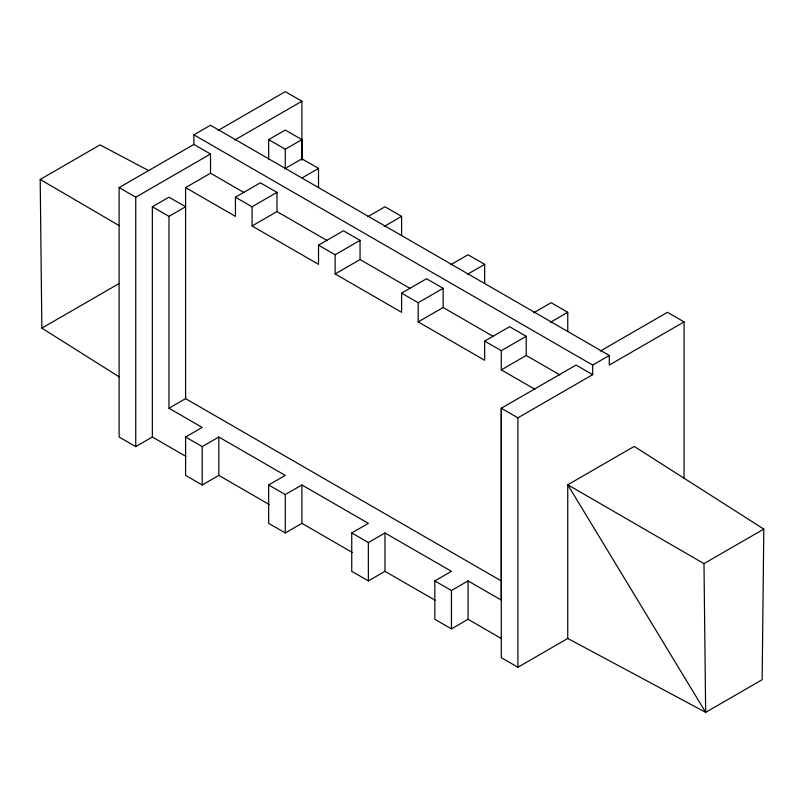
<?xml version="1.0" encoding="UTF-8"?>
<svg xmlns="http://www.w3.org/2000/svg" width="804" height="804" viewBox="0 0 804 804"><rect width="100%" height="100%" fill="white"/><g stroke="black" fill="none" stroke-linecap="round" stroke-linejoin="round"><path stroke-width="1.21" d="M684.063 478.571L684.063 321.901L609.291 365.066L609.291 355.468L210.517 125.243L193.895 134.831L193.895 144.429L119.123 187.593L119.123 437.014L135.745 446.612L152.358 437.014L185.945 456.411M135.745 446.612L135.745 197.191L119.123 187.593M152.358 437.014L152.358 206.779L168.971 197.191L185.593 206.779L168.971 216.376L152.358 206.779M168.971 216.376L168.971 408.241L202.206 427.426L185.593 437.014L185.593 475.385L202.206 484.983L218.819 475.395L269.199 504.48M202.206 484.983L202.206 446.602L218.819 437.014L285.279 475.385L268.667 484.983L268.667 523.354L285.279 532.951L301.902 523.354L301.902 484.983L285.279 494.571L268.667 484.983M244.104 192.598L210.517 173.202L210.517 154.016L193.895 144.429M276.978 192.387L252.054 206.779L252.054 225.964L276.978 211.573L276.978 192.387L260.355 182.799L235.441 197.191L235.441 216.376L185.593 187.593L185.593 398.643L501.616 581.101M301.902 160.167L301.902 101.254L285.279 91.666L218.095 130.449M360.051 240.356L335.127 254.747L335.127 273.933L360.051 259.541L360.051 240.356L343.439 230.758L318.515 245.15L318.515 264.335L252.054 225.964M443.135 288.324L418.211 302.706L418.211 321.901L443.135 307.51L443.135 288.324L426.522 278.727L401.598 293.118L401.598 312.304L335.127 273.933M526.218 336.283L501.294 350.675L501.294 369.86L526.218 355.468L526.218 336.283L509.595 326.695L484.671 341.087L484.671 360.272L418.211 321.901M193.895 134.831L592.679 365.066L592.679 374.654L576.066 365.066L501.294 408.231L501.294 657.662L517.907 667.25L517.907 417.829L501.294 408.231L501.294 600.096L468.059 580.91L451.446 590.508L434.823 580.91L434.823 619.281L451.446 628.879L468.059 619.281L501.656 638.677M567.755 638.466L567.755 484.782L634.215 446.411L763.8 529.092L762.152 679.722L705.661 712.334L567.755 638.466L517.907 667.25M119.183 376.865L41.858 328.132L40.2 179.443L100.018 144.901L148.861 170.679M135.745 197.191L210.517 154.016M234.718 140.047L301.902 101.254M185.593 187.593L210.517 173.202M268.667 159.614L268.667 139.625L285.279 130.037L301.902 139.625L301.902 159.694M268.667 139.625L285.279 149.222L301.902 139.625M284.566 168.82L301.902 158.81L318.515 168.408L318.515 187.593M41.858 328.132L119.002 283.601M302.264 177.795L318.515 168.408M367.639 216.789L384.975 206.779L401.598 216.376L401.598 235.562M384.252 226.386L401.598 216.376M168.971 408.241L185.593 398.643M450.722 264.757L468.059 254.747L484.671 264.335L484.671 283.521M467.335 274.345L484.671 264.335M533.796 312.726L551.142 302.706L567.755 312.304L567.755 331.489M550.418 322.314L567.755 312.304M600.266 351.097L667.451 312.304L684.063 321.901M592.679 365.066L609.291 355.468M517.907 417.829L592.679 374.654M435.366 600.407L384.975 571.322L368.363 580.91L351.75 571.322L351.75 532.951L368.363 523.354L301.902 484.983M351.75 532.951L368.363 542.539L384.975 532.951L451.446 571.322L434.823 580.91M703.982 563.634L705.661 712.334L567.755 484.782L703.982 563.634L763.8 529.092M276.978 211.573L327.359 240.667M360.051 259.541L410.442 288.626M443.135 307.51L493.515 336.595M526.218 355.468L559.805 374.865M235.441 197.191L252.054 206.779M318.515 245.15L335.127 254.747M401.598 293.118L418.211 302.706M484.671 341.087L501.294 350.675M501.294 369.86L534.881 389.257M185.593 437.014L202.206 446.602M301.902 523.354L352.283 552.438M40.2 179.443L119.193 225.633M468.059 580.91L468.059 619.281M451.446 590.508L451.446 628.879M384.975 532.951L384.975 571.322M368.363 542.539L368.363 580.91M285.279 149.222L285.279 168.036M285.279 494.571L285.279 532.951M218.819 437.014L218.819 475.395"/></g></svg>
